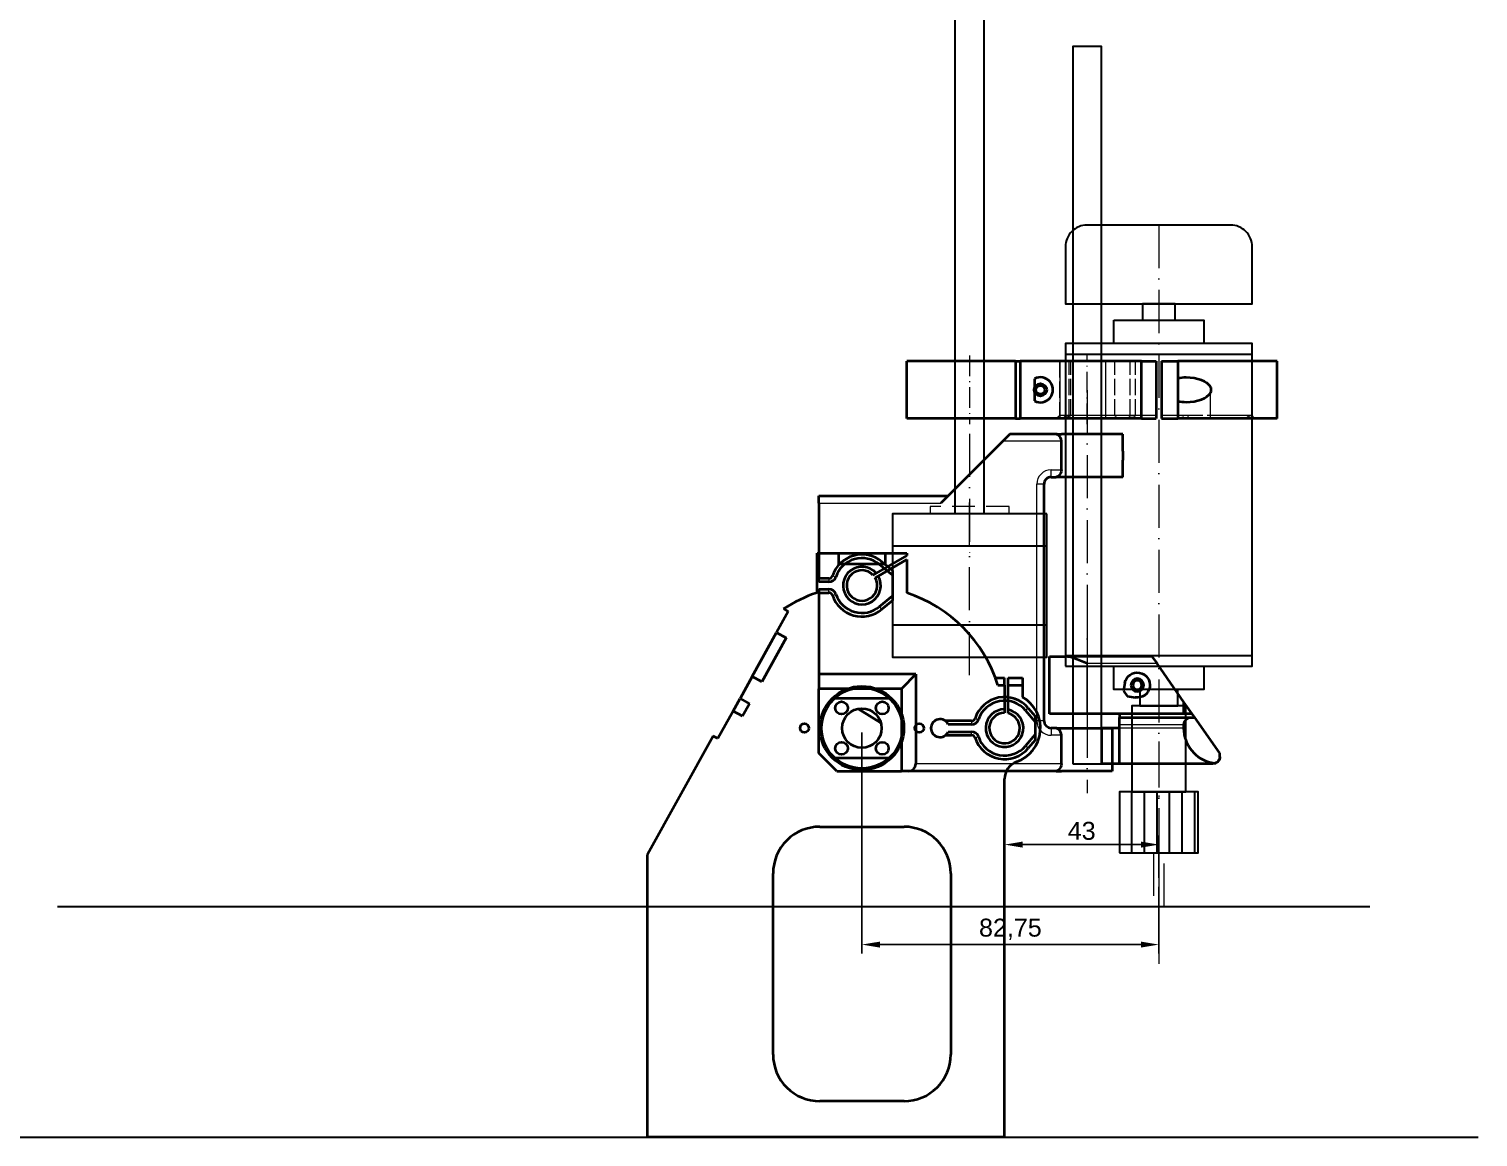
# Model space of a CAD drawing. Extents: x -2250 to 1406, y -1545 to 39.
# Drawn here: x 1001.9 to 1405.7, y -994.4 to -685.4 of the extents above; entities that cross this region are included whole.
import ezdxf

# ---------------------------------------------------------------- set-up
doc = ezdxf.new("R2010")
doc.units = 0
for name, pattern in [('ACAD_ISO10W100', [18, 12, -3, 0, -3]), ('DASHDOT', [18.5, 12, -3, 0.5, -3]), ('DASHED', [15, 12, -3]), ('LÍNEAS_OCULTAS', [9.525, 6.35, -3.175])]:
    doc.linetypes.add(name, pattern=pattern)
doc.layers.get('0').update_dxf_attribs({"color": 2, "linetype": 'CONTINUOUS', "lineweight": 30})
doc.layers.get('Defpoints').update_dxf_attribs({"linetype": 'CONTINUOUS', "lineweight": 13})
for name, color, linetype, lineweight in [('1', 3, 'CONTINUOUS', 30), ('2', 4, 'CONTINUOUS', 30), ('Ejes', 1, 'ACAD_ISO10W100', 13), ('Oculta', 30, 'LÍNEAS_OCULTAS', 13), ('Texto', 6, 'CONTINUOUS', 13)]:
    doc.layers.add(name, color=color, linetype=linetype, lineweight=lineweight)
doc.styles.add('ROMAND', font='arial.ttf')
doc.dimstyles.new('ISO-25_E02', dxfattribs={"dimscale": 2, "dimtxt": 2.5, "dimasz": 2.5, "dimexe": 1.25, "dimexo": 0.625, "dimtad": 1, "dimdec": 0, "dimtxsty": 'ROMAND', "dimcen": 2.5, "dimadec": 0, "dimazin": 0, "dimtfac": 1, "dimtdec": 0, "dimtmove": 0, "dimatfit": 3, "dimfxl": 1, "dimarcsym": 0})

# ---------------------------------------------------------------- blocks, each defined once
blk = doc.blocks.new('A$C65C247DB')
at = {"layer": '2', "lineweight": 35, "ltscale": 0.070711}
blk.add_line((41.25, 82), (39.25, 80), dxfattribs=at)
at = {"layer": '2', "lineweight": 35, "ltscale": 0.320993}
blk.add_line((54.089721, 82), (41.25, 82), dxfattribs=at)
at = {"layer": '2', "lineweight": 35, "ltscale": 0.03797}
for p, q in [((54.089721, 82), (55.60852, 82)), ((55.60852, 70), (54.089721, 70)), ((54.089721, 0), (55.60852, 0)), ((54.089721, -12), (55.60852, -12))]:
    blk.add_line(p, q, dxfattribs=at)
at = {"layer": '2', "lineweight": 35, "ltscale": 0.428537}
for p, q in [((72.75, 82), (55.60852, 82)), ((72.75, 70), (55.60852, 70))]:
    blk.add_line(p, q, dxfattribs=at)
at = {"layer": '2', "lineweight": 35, "ltscale": 0.11875}
for p, q in [((72.75, 77.25), (72.75, 82)), ((72.75, 77.25), (72.75, 82)), ((72.75, 70), (72.75, 74.75)), ((72.75, 70), (72.75, 74.75))]:
    blk.add_line(p, q, dxfattribs=at)
at = {"layer": '2', "lineweight": 35}
for p, q in [((39.25, 80), (22, 62.75)), ((-12, 64.75), (24, 64.75)), ((50.75, 2), (50.75, 68)), ((-12, 62.75), (-12, 41.75)), ((-12, 37.75), (-12, 15)), ((15, 15), (-12, 15)), ((15, 15), (15, -10)), ((11, 11), (-12, 11)), ((11, 11), (11, -12)), ((54.089721, -12), (13, -12))]:
    blk.add_line(p, q, dxfattribs=at)
at = {"layer": '2', "lineweight": 13, "ltscale": 0.408963}
blk.add_line((55.60852, 80), (39.25, 80), dxfattribs=at)
at = {"layer": '2', "lineweight": 35, "ltscale": 0.2}
for p, q in [((55.60852, 72), (55.60852, 80)), ((55.60852, -10), (55.60852, -2))]:
    blk.add_line(p, q, dxfattribs=at)
at = {"layer": '2', "lineweight": 13, "ltscale": 0.071463}
for p, q in [((52.75, 72), (55.60852, 72)), ((55.60852, -2), (52.75, -2))]:
    blk.add_line(p, q, dxfattribs=at)
at = {"layer": '2', "lineweight": 13, "ltscale": 0.05}
for p, q in [((52.75, 70), (52.75, 72)), ((50.75, 68), (48.75, 68)), ((50.75, 2), (48.75, 2)), ((52.75, 0), (52.75, -2))]:
    blk.add_line(p, q, dxfattribs=at)
at = {"layer": '2', "lineweight": 35, "ltscale": 0.033493}
for p, q in [((52.75, 70), (54.089721, 70)), ((54.089721, 0), (52.75, 0))]:
    blk.add_line(p, q, dxfattribs=at)
at = {"layer": '2', "lineweight": 35, "ltscale": 0.05}
for p, q in [((-12, 62.75), (-12, 64.75)), ((13, -12), (11, -12))]:
    blk.add_line(p, q, dxfattribs=at)
at = {"layer": '2', "lineweight": 13}
for p, q in [((48.75, 2), (48.75, 68)), ((-12, 62.75), (22, 62.75)), ((55.60852, -10), (15, -10))]:
    blk.add_line(p, q, dxfattribs=at)
at = {"layer": '2', "lineweight": 13, "ltscale": 0.024999}
for p, q in [((5.560058, 46.376282), (4.917358, 45.61023)), ((5.560058, 33.123719), (4.917358, 33.889771))]:
    blk.add_line(p, q, dxfattribs=at)
at = {"layer": '2', "lineweight": 35, "ltscale": 0.116921}
for p, q in [((8.5, 42.604004), (4.917358, 45.61023)), ((4.917358, 33.889771), (8.5, 36.895997))]:
    blk.add_line(p, q, dxfattribs=at)
at = {"layer": '2', "lineweight": 35, "ltscale": 0.095945}
for p, q in [((8.5, 43.909424), (5.560058, 46.376282)), ((5.560058, 33.123719), (8.5, 35.590577))]:
    blk.add_line(p, q, dxfattribs=at)
at = {"layer": '2', "lineweight": 35, "ltscale": 0.070703}
for p, q in [((-9.171875, 41.75), (-12, 41.75)), ((-9.171875, 40.75), (-12, 40.75)), ((-12, 38.75), (-9.171875, 38.75)), ((-12, 37.75), (-9.171875, 37.75))]:
    blk.add_line(p, q, dxfattribs=at)
at = {"layer": '2', "lineweight": 35, "ltscale": 0.025}
for p, q in [((-12, 40.75), (-12, 41.75)), ((-12, 38.75), (-12, 37.75))]:
    blk.add_line(p, q, dxfattribs=at)
at = {"layer": '2', "lineweight": 13, "ltscale": 0.025}
for p, q in [((-9.171875, 41.75), (-9.171875, 40.75)), ((-9.171875, 37.75), (-9.171875, 38.75)), ((30.578125, 2), (30.578125, 1)), ((30.578125, -2), (30.578125, -1))]:
    blk.add_line(p, q, dxfattribs=at)
at = {"layer": '2', "lineweight": 13, "ltscale": 0.025003}
for p, q in [((-8.221436, 42.439148), (-7.270874, 42.128235)), ((-8.221436, 37.060853), (-7.270874, 37.371766)), ((31.528564, 2.689148), (32.479126, 2.378235)), ((31.528564, -2.689147), (32.479126, -2.378234))]:
    blk.add_line(p, q, dxfattribs=at)
at = {"layer": '2', "lineweight": 35, "ltscale": 0.207971}
blk.add_line((8.5, 43.909424), (8.5, 35.590577), dxfattribs=at)
at = {"layer": '2', "lineweight": 35, "ltscale": 0.1}
blk.add_line((-12, 15), (-12, 11), dxfattribs=at)
at = {"layer": '2', "lineweight": 35, "ltscale": 0.141421}
blk.add_line((15, 15), (11, 11), dxfattribs=at)
at = {"layer": '2', "lineweight": 35, "ltscale": 0.45}
for p, q in [((-12, -7), (-12, 11)), ((-7, -12), (11, -12))]:
    blk.add_line(p, q, dxfattribs=at)
at = {"layer": '2', "lineweight": 35, "ltscale": 0.187169}
blk.add_line((-1.039307, 5.401001), (5.309814, 1.433594), dxfattribs=at)
at = {"layer": '2', "lineweight": 13, "ltscale": 0.025002}
for p, q in [((46.376342, 5.56012), (45.610229, 4.917298)), ((46.376342, -5.560119), (45.610229, -4.917297))]:
    blk.add_line(p, q, dxfattribs=at)
at = {"layer": '2', "lineweight": 35, "ltscale": 0.102668}
for p, q in [((45.610229, 4.917298), (48.25, 1.771363)), ((48.25, -1.771362), (45.610229, -4.917297))]:
    blk.add_line(p, q, dxfattribs=at)
at = {"layer": '2', "lineweight": 35, "ltscale": 0.072874}
for p, q in [((46.376342, 5.56012), (48.25, 3.327088)), ((48.25, -3.327087), (46.376342, -5.560119))]:
    blk.add_line(p, q, dxfattribs=at)
at = {"layer": '2', "lineweight": 35, "ltscale": 0.183203}
for p, q in [((30.578125, 2), (23.25, 2)), ((23.25, -2), (30.578125, -2))]:
    blk.add_line(p, q, dxfattribs=at)
at = {"layer": '2', "lineweight": 35, "ltscale": 0.163422}
for p, q in [((30.578125, 1), (24.041259, 1)), ((24.041259, -1), (30.578125, -1))]:
    blk.add_line(p, q, dxfattribs=at)
at = {"layer": '2', "lineweight": 35, "ltscale": 0.166354}
blk.add_line((48.25, 3.327088), (48.25, -3.327087), dxfattribs=at)
at = {"layer": '2', "lineweight": 35, "ltscale": 0.353537}
for p, q in [((55.60852, 0), (69.75, 0)), ((69.75, -12), (55.60852, -12))]:
    blk.add_line(p, q, dxfattribs=at)
at = {"layer": '2', "lineweight": 35, "ltscale": 0.3}
blk.add_line((69.75, 0), (69.75, -12), dxfattribs=at)
at = {"layer": '2', "lineweight": 35, "ltscale": 0.176777}
blk.add_line((-7, -12), (-12, -7), dxfattribs=at)
at = {"layer": '2', "lineweight": 35, "ltscale": 0.000473}
blk.add_line((50.786987, -11.999938), (50.768066, -12), dxfattribs=at)
at = {"layer": '2', "lineweight": 35}
for points in [[(55.60852, 80), (55.542358, 80.518006), (55.362304, 80.986756), (55.094238, 81.394715), (54.779052, 81.709229), (54.444946, 81.916993), (54.264892, 81.978577), (54.089721, 82)], [(55.60852, 72), (55.542358, 71.481995), (55.362304, 71.013245), (55.094238, 70.605286), (54.779052, 70.290772), (54.444946, 70.083008), (54.264892, 70.021424), (54.089721, 70)], [(55.60852, -2), (55.542358, -1.481994), (55.362304, -1.013244), (55.094238, -0.605285), (54.779052, -0.290771), (54.444946, -0.083007), (54.264892, -0.021423), (54.089721, 0)], [(55.60852, -10), (55.542358, -10.518005), (55.362304, -10.986755), (55.094238, -11.394714), (54.779052, -11.709228), (54.444946, -11.916992), (54.264892, -11.978576), (54.089721, -12)]]:
    blk.add_lwpolyline(points, dxfattribs=at)
for centre, radius in [((-5.673706, 5.639893), 1.75), ((0, 0), 5.5), ((5.673706, 5.639893), 1.75), ((-5.673706, -5.639892), 1.75), ((5.673706, -5.639892), 1.75)]:
    blk.add_circle(centre, radius, dxfattribs=at)
for centre, radius, start, end in [((82.744018, 75.99469), 10.072569, 172.842896, 179.969884), ((82.744018, 75.99469), 10.072569, 172.842896, 179.969884), ((82.729004, 76.004517), 10.057539, 180.02569, 186.947745), ((82.729004, 76.004517), 10.057539, 180.02569, 186.947745), ((82.744995, 76.005311), 10.073495, 180.030376, 187.158675), ((82.744995, 76.005311), 10.073495, 180.030376, 187.158675), ((52.75, 68), 2, 90.000003, 180.000005), ((0, 39.75), 8.65, 50, 161.887682), ((0, 39.75), 7.65, 50, 161.887682), ((-9.171875, 42.75), 1, 269.999997, 341.887677), ((-9.171875, 42.75), 2, 269.999997, 341.887677), ((-9.171875, 36.75), 2, 18.112323, 90.000003), ((-9.171875, 36.75), 1, 18.112323, 90.000003), ((0, 39.75), 8.65, 198.112318, 310), ((0, 39.75), 7.65, 198.112318, 310), ((39.75, 0), 8.65, 40.000002, 161.887682), ((39.75, 0), 7.65, 40.000002, 161.887682), ((21.75, 0), 2.5, 23.57818, 336.42182), ((30.578125, 3), 1, 269.999997, 341.887677), ((30.578125, 3), 2, 269.999997, 341.887677), ((52.75, 2), 2, 180.000005, 269.999997), ((52.796264, 2.006531), 2.046663, 187.704926, 191.358067), ((30.578125, -3), 2, 18.112323, 90.000003), ((30.578125, -3), 1, 18.112323, 90.000003), ((39.75, 0), 8.65, 198.112318, 319.999998), ((39.75, 0), 7.65, 198.112318, 319.999998), ((13, -10), 2, 270.000011, 359.99999)]:
    blk.add_arc(centre, radius, start, end, dxfattribs=at)
at = {"layer": '2', "lineweight": 13}
for centre, start, end in [((52.75, 68), 90.000003, 179.999995), ((52.75, 2), 179.999995, 269.999997)]:
    blk.add_arc(centre, 4, start, end, dxfattribs=at)
at = {"layer": 'Ejes'}
for p, q in [((62.75, 94.222478), (62.75, -18.109406)), ((30, 82.0462), (30, 46.024944))]:
    blk.add_line(p, q, dxfattribs=at)
blk = doc.blocks.new('A$C0CFD76ED')
at = {"layer": '2', "lineweight": 35, "ltscale": 0.275414}
blk.add_line((-12.5, 37.733459), (-12.5, 48.75), dxfattribs=at)
at = {"layer": '2', "lineweight": 35, "ltscale": 0.15}
for p, q in [((-12.5, 48.75), (-6.5, 48.75)), ((6.5, 48.75), (12.5, 48.75))]:
    blk.add_line(p, q, dxfattribs=at)
at = {"layer": '2', "lineweight": 35, "ltscale": 0.325}
for p, q in [((-6.5, 48.75), (6.5, 48.75)), ((6.5, 45.75), (-6.5, 45.75))]:
    blk.add_line(p, q, dxfattribs=at)
at = {"layer": '2', "lineweight": 35, "ltscale": 0.075}
for p, q in [((-6.5, 48.75), (-6.5, 45.75)), ((6.5, 48.75), (6.5, 45.75))]:
    blk.add_line(p, q, dxfattribs=at)
at = {"layer": '2', "lineweight": 35, "ltscale": 0.01571}
blk.add_line((12.5, 48.75), (12.5, 48.121582), dxfattribs=at)
at = {"layer": '2', "lineweight": 35, "ltscale": 0.246431}
blk.add_line((12.5, 48.121582), (3.963379, 43.192932), dxfattribs=at)
at = {"layer": '2', "lineweight": 35, "ltscale": 0.229594}
blk.add_line((4.546631, 42.375), (12.5, 46.966858), dxfattribs=at)
at = {"layer": '2', "lineweight": 35, "ltscale": 0.230835}
blk.add_line((12.5, 46.966858), (12.5, 37.733459), dxfattribs=at)
at = {"layer": '2', "lineweight": 35, "ltscale": 0.02558}
for p, q in [((3.07727, 42.681335), (3.963379, 43.192932)), ((40.75, 4.130676), (40.75, 5.15387))]:
    blk.add_line(p, q, dxfattribs=at)
at = {"layer": '2', "lineweight": 35, "ltscale": 0.024999}
blk.add_line((3.680664, 41.875), (4.546631, 42.375), dxfattribs=at)
at = {"layer": '2', "lineweight": 35, "ltscale": 0.167701}
blk.add_line((-20.509156, 32.498108), (-23.7594, 26.630066), dxfattribs=at)
at = {"layer": '2', "lineweight": 35, "ltscale": 0.0375}
for p, q in [((-21.821289, 33.224914), (-20.509156, 32.498108)), ((-40.133057, -2.930054), (-41.445191, -2.203186))]:
    blk.add_line(p, q, dxfattribs=at)
at = {"layer": '2', "lineweight": 35, "ltscale": 0.35}
for p, q in [((-30.542969, 14.383301), (-23.7594, 26.630066)), ((-21.135132, 25.176453), (-27.918701, 12.929687))]:
    blk.add_line(p, q, dxfattribs=at)
at = {"layer": '2', "lineweight": 35, "ltscale": 0.074999}
for p, q in [((-23.7594, 26.630066), (-21.135132, 25.176453)), ((-27.918701, 12.929687), (-30.542969, 14.383301)), ((-33.934815, 8.259949), (-31.310547, 6.806335)), ((-33.248658, 3.307251), (-35.872925, 4.760864))]:
    blk.add_line(p, q, dxfattribs=at)
at = {"layer": '2', "lineweight": 35, "ltscale": 0.175}
blk.add_line((-30.542969, 14.383301), (-33.934815, 8.259949), dxfattribs=at)
at = {"layer": '2', "lineweight": 35, "ltscale": 0.063675}
blk.add_line((37.203003, 14), (39.75, 14), dxfattribs=at)
at = {"layer": '2', "lineweight": 35, "ltscale": 0.05}
for p, q in [((39.75, 12), (39.75, 14)), ((40.75, 12), (40.75, 14)), ((44.75, 14), (44.75, 12))]:
    blk.add_line(p, q, dxfattribs=at)
at = {"layer": '2', "lineweight": 35, "ltscale": 0.1}
for p, q in [((40.75, 14), (44.75, 14)), ((-35.872925, 4.760864), (-33.934815, 8.259949)), ((40.75, 12), (44.75, 12)), ((-31.310547, 6.806335), (-33.248658, 3.307251))]:
    blk.add_line(p, q, dxfattribs=at)
at = {"layer": '2', "lineweight": 35, "ltscale": 0.382428}
for p, q in [((7.648559, 8.25), (-7.64856, 8.25)), ((-7.64856, -8.25), (7.648559, -8.25))]:
    blk.add_line(p, q, dxfattribs=at)
at = {"layer": '2', "lineweight": 35, "ltscale": 0.046365}
blk.add_line((37.895385, 12), (39.75, 12), dxfattribs=at)
at = {"layer": '2', "lineweight": 35, "ltscale": 0.16875}
blk.add_line((39.75, 12), (39.75, 5.25), dxfattribs=at)
at = {"layer": '2', "lineweight": 35, "ltscale": 0.171153}
blk.add_line((40.75, 5.15387), (40.75, 12), dxfattribs=at)
at = {"layer": '2', "lineweight": 35, "ltscale": 0.083495}
blk.add_line((44.75, 12), (44.75, 8.660217), dxfattribs=at)
at = {"layer": '2', "lineweight": 35, "ltscale": 0.2198}
blk.add_line((-35.872925, 4.760864), (-40.133057, -2.930054), dxfattribs=at)
at = {"layer": '2', "lineweight": 35, "ltscale": 0.025}
blk.add_line((39.75, 5.25), (39.75, 4.25), dxfattribs=at)
at = {"layer": '2', "lineweight": 35}
for p, q in [((-41.445191, -2.203186), (-59.75, -35.25)), ((39.75, -114), (39.75, -14.142151)), ((-11.75, -27.5), (11.75, -27.5)), ((-59.75, -114), (-59.75, -35.25)), ((-24.75, -91), (-24.75, -40.5)), ((24.75, -40.5), (24.75, -91)), ((11.75, -104), (-11.75, -104)), ((39.75, -114), (-59.75, -114))]:
    blk.add_line(p, q, dxfattribs=at)
for centre, radius in [((0, 0), 11.71188), ((0, 0), 11.25), ((-16, 0), 1.25), ((16, 0), 1.25)]:
    blk.add_circle(centre, radius, dxfattribs=at)
for centre, radius, start, end in [((0, 39.75), 5.25, 40.980578, 30.000001), ((0, 39.75), 4.25, 43.608962, 30.000001), ((0, 0), 39.75, 108.328542, 123.29587), ((0, 0), 39.75, 17.570964, 71.671456), ((39.75, 0), 10, 289.471221, 60.000002), ((39.75, 0), 5.25, 90.000003, 79.019422), ((39.75, 0), 4.25, 90.000003, 76.391042), ((44.75, -14.142151), 5, 109.471219, 180.000005), ((-11.75, -40.5), 13, 90.000003, 180.000005), ((11.75, -40.5), 13, 0, 90.000003), ((-11.75, -91), 13, 179.999995, 269.999997), ((11.75, -91), 13, 269.999997, 0)]:
    blk.add_arc(centre, radius, start, end, dxfattribs=at)
blk = doc.blocks.new('MotorHusillo200')
at = {"layer": '1'}
for p, q in [((21.5, -9), (-21.5, -9)), ((21.5, -31), (-21.5, -31))]:
    blk.add_line(p, q, dxfattribs=at)
for points in [[(4, 0), (-4, 0), (-4, 200), (4, 200)], [(21.5, 0), (-21.5, 0), (-21.5, -40), (21.5, -40)]]:
    blk.add_lwpolyline(points, close=True, dxfattribs=at)
at = {"layer": 'Ejes'}
blk.add_line((0, -45), (0, 5), dxfattribs=at)
at = {"layer": 'Oculta'}
blk.add_lwpolyline([(11, 2), (-11, 2), (-11, 0), (11, 0)], close=True, dxfattribs=at)
blk = doc.blocks.new('P10')
at = {"layer": '2', "lineweight": 35, "ltscale": 0.327123}
blk.add_line((-27, 3.28), (-19.49, 14), dxfattribs=at)
at = {"layer": '2', "lineweight": 35, "ltscale": 0.061038}
blk.add_line((-18.09, 16), (-19.49, 14), dxfattribs=at)
at = {"layer": '2', "lineweight": 13, "ltscale": 0.487369}
blk.add_line((-19.49, 14), (0, 14), dxfattribs=at)
at = {"layer": '2', "lineweight": 35}
for p, q in [((-18.09, 16), (6.16, 16)), ((-27, 0), (0, 0)), ((-9, -1), (-29, -1)), ((-35, -14), (-9, -14))]:
    blk.add_line(p, q, dxfattribs=at)
at = {"layer": '2', "lineweight": 35, "ltscale": 0.001306}
blk.add_line((-4.09, 16), (-4.03, 16), dxfattribs=at)
at = {"layer": '2', "lineweight": 13, "ltscale": 0.35}
blk.add_line((0, 0), (0, 14), dxfattribs=at)
at = {"layer": '2', "lineweight": 35, "ltscale": 0.108389}
blk.add_line((10.5, 16), (6.16, 16), dxfattribs=at)
at = {"layer": '2', "lineweight": 35, "ltscale": 0.4}
blk.add_line((10.5, 0), (10.5, 16), dxfattribs=at)
blk.add_line((10.5, 0), (10.5, 16), dxfattribs=at)
at = {"layer": '2', "lineweight": 35, "ltscale": 0.055953}
for p, q in [((-10.55, 8.61), (-10.16, 6.4)), ((-11.19, 4.94), (-13.39, 4.55))]:
    blk.add_line(p, q, dxfattribs=at)
at = {"layer": '2', "lineweight": 35, "ltscale": 0.044614}
blk.add_line((-10.16, 6.4), (-11.19, 4.94), dxfattribs=at)
at = {"layer": '2', "lineweight": 35, "ltscale": 0.030519}
blk.add_line((-30, -1), (-29.3, 0), dxfattribs=at)
at = {"layer": '2', "lineweight": 35, "ltscale": 0.100149}
blk.add_line((-29.3, 0), (-27, 3.28), dxfattribs=at)
at = {"layer": '2', "lineweight": 35, "ltscale": 0.057443}
blk.add_line((-29.3, 0), (-27, 0), dxfattribs=at)
at = {"layer": '2', "lineweight": 35, "ltscale": 0.082037}
blk.add_line((-27, 0), (-27, 3.28), dxfattribs=at)
at = {"layer": '2', "lineweight": 35, "ltscale": 0.025}
for p, q in [((-9, 0), (-9, -1)), ((-27, -4), (-27, -3)), ((-9, -4), (-9, -3)), ((-37, -12), (-37, -11))]:
    blk.add_line(p, q, dxfattribs=at)
at = {"layer": '2', "lineweight": 35, "ltscale": 0.119702}
blk.add_line((0, 0), (4.79, 0), dxfattribs=at)
at = {"layer": '2', "lineweight": 35, "ltscale": 0.142798}
blk.add_line((4.79, 0), (10.5, 0), dxfattribs=at)
at = {"layer": '2', "lineweight": 35, "ltscale": 0.305194}
blk.add_line((-37, -11), (-30, -1), dxfattribs=at)
at = {"layer": '2', "lineweight": 35, "ltscale": 0.024948}
blk.add_line((-29, -1), (-30, -1), dxfattribs=at)
at = {"layer": '2', "lineweight": 13, "ltscale": 0.45}
for p, q in [((-9, -3), (-27, -3)), ((-27, -4), (-9, -4))]:
    blk.add_line(p, q, dxfattribs=at)
at = {"layer": '2', "lineweight": 35, "ltscale": 0.05}
blk.add_line((-9, -3), (-9, -1), dxfattribs=at)
at = {"layer": '2', "lineweight": 35, "ltscale": 0.125}
for p, q in [((-9, -4), (-4, -4)), ((-9, -14), (-4, -14))]:
    blk.add_line(p, q, dxfattribs=at)
at = {"layer": '2', "lineweight": 35, "ltscale": 0.25}
for p, q in [((-9, -14), (-9, -4)), ((-4, -4), (-4, -14))]:
    blk.add_line(p, q, dxfattribs=at)
at = {"layer": '2', "lineweight": 13, "ltscale": 0.005051}
blk.add_line((-35, -13.8), (-35, -14), dxfattribs=at)
at = {"layer": '2', "lineweight": 35}
for points in [[(0, 14), (0.87, 14.38), (2.8, 15.17), (3.76, 15.52), (4.54, 15.75), (5.32, 15.92), (5.74, 15.98), (6.16, 16)], [(-37, -12), (-36.97, -12.32), (-36.9, -12.62), (-36.78, -12.91), (-36.62, -13.16), (-36.3, -13.5), (-35.92, -13.71), (-35.47, -13.83), (-35, -13.8)]]:
    blk.add_lwpolyline(points, dxfattribs=at)
for radius in [1.8, 1.25]:
    blk.add_circle((-14, 8), radius, dxfattribs=at)
for centre, radius, start, end in [((-14, 8), 3.5, 10, 280), ((-37, -4), 10, 281.537, 0), ((-29, -3), 2, 0, 90), ((-35, -12), 2, 180, 270)]:
    blk.add_arc(centre, radius, start, end, dxfattribs=at)
at = {"layer": 'Ejes', "linetype": 'DASHDOT', "lineweight": 13}
for p, q in [((0, 26.86), (0, -0.44)), ((-20, -7.77), (-20, -31.82))]:
    blk.add_line(p, q, dxfattribs=at)
blk = doc.blocks.new('A$C2BF16E58')
at = {"layer": '2', "lineweight": 35, "ltscale": 0.165605}
for p, q in [((6.624206, 8), (0, 8)), ((6.624206, -8), (0, -8))]:
    blk.add_line(p, q, dxfattribs=at)
at = {"layer": '2', "lineweight": 35, "ltscale": 0.4}
for p, q in [((0, -8), (0, 8)), ((30.310791, 8), (30.310791, -8)), ((31.571411, 8), (31.571411, -8)), ((65.42688, -8), (65.42688, 8)), ((69.5, 8), (69.5, -8)), ((71, 8), (71, -8)), ((75.5, 8), (75.5, -8)), ((103.25, -8), (103.25, 8))]:
    blk.add_line(p, q, dxfattribs=at)
at = {"layer": '2', "lineweight": 35}
for p, q in [((30.310791, 8), (6.624206, 8)), ((30.310791, -8), (6.624206, -8))]:
    blk.add_line(p, q, dxfattribs=at)
at = {"layer": '2', "linetype": 'DASHED', "lineweight": 13, "ltscale": 0.4}
for p, q in [((30.310791, 8), (30.310791, -8)), ((31.571411, 8), (31.571411, -8)), ((42.792297, -8), (42.792297, 8)), ((55.474731, -8), (55.474731, 8)), ((65.42688, -8), (65.42688, 8))]:
    blk.add_line(p, q, dxfattribs=at)
at = {"layer": '2', "lineweight": 35, "ltscale": 0.031516}
for p, q in [((30.310791, 8), (31.571411, 8)), ((30.310791, -8), (31.571411, -8))]:
    blk.add_line(p, q, dxfattribs=at)
at = {"layer": '2', "lineweight": 35, "ltscale": 0.280522}
for p, q in [((42.792297, 8), (31.571411, 8)), ((42.792297, -8), (31.571411, -8))]:
    blk.add_line(p, q, dxfattribs=at)
at = {"layer": '2', "linetype": 'DASHED', "lineweight": 13, "ltscale": 0.379999}
for p, q in [((42.566223, 8), (42.566223, -7.199952)), ((42.566223, 8), (42.566223, -7.199952)), ((42.566223, 8), (42.566223, -7.199952)), ((42.566223, 8), (42.566223, -7.199952)), ((44.298156, -7.199952), (44.298156, 8)), ((45.25, -7.199952), (45.25, 8)), ((45.744079, -7.199952), (45.744079, 8)), ((57.950012, -7.199952), (57.950012, 8)), ((57.950012, -7.199952), (57.950012, 8)), ((62.279968, -7.199952), (62.279968, 8)), ((63.725891, -7.199952), (63.725891, 8)), ((96.201843, -7.199952), (96.201843, 8))]:
    blk.add_line(p, q, dxfattribs=at)
at = {"layer": '2', "lineweight": 35, "ltscale": 0.317061}
for p, q in [((55.474731, 8), (42.792297, 8)), ((55.474731, -8), (42.792297, -8))]:
    blk.add_line(p, q, dxfattribs=at)
at = {"layer": '2', "lineweight": 13, "ltscale": 0.4}
for p, q in [((42.792297, -8), (42.792297, 8)), ((55.474731, -8), (55.474731, 8))]:
    blk.add_line(p, q, dxfattribs=at)
at = {"layer": '2', "lineweight": 35, "ltscale": 0.248804}
for p, q in [((65.42688, 8), (55.474731, 8)), ((65.42688, -8), (55.474731, -8))]:
    blk.add_line(p, q, dxfattribs=at)
at = {"layer": '2', "lineweight": 35, "ltscale": 0.101828}
for p, q in [((65.42688, 8), (69.5, 8)), ((65.42688, -8), (69.5, -8))]:
    blk.add_line(p, q, dxfattribs=at)
at = {"layer": '2', "lineweight": 35, "ltscale": 0.1125}
for p, q in [((71, 8), (75.5, 8)), ((71, -8), (75.5, -8))]:
    blk.add_line(p, q, dxfattribs=at)
at = {"layer": '2', "lineweight": 35, "ltscale": 0.227951}
for p, q in [((84.618042, 8), (75.5, 8)), ((84.618042, -8), (75.5, -8))]:
    blk.add_line(p, q, dxfattribs=at)
at = {"layer": '2', "lineweight": 35, "ltscale": 0.465799}
for p, q in [((103.25, 8), (84.618042, 8)), ((103.25, -8), (84.618042, -8))]:
    blk.add_line(p, q, dxfattribs=at)
at = {"layer": '2', "linetype": 'DASHED', "lineweight": 13, "ltscale": 0.01235}
blk.add_line((95.25, 8), (94.755981, 8), dxfattribs=at)
at = {"layer": '2', "lineweight": 35, "ltscale": 0.062286}
for p, q in [((35.605346, 3.089477), (35.605346, 0.598022)), ((35.605346, -0.598023), (35.605346, -3.089478))]:
    blk.add_line(p, q, dxfattribs=at)
at = {"layer": '2', "linetype": 'DASHED', "lineweight": 13, "ltscale": 0.062286}
for p, q in [((35.605346, 3.089477), (35.605346, 0.598022)), ((35.605346, -0.598023), (35.605346, -3.089478))]:
    blk.add_line(p, q, dxfattribs=at)
at = {"layer": '2', "linetype": 'DASHED', "lineweight": 13, "ltscale": 0.05831}
for p, q in [((75.5, 3.400024), (77.832397, 3.400024)), ((75.5, 3.400024), (77.832397, 3.400024)), ((75.5, -3.400025), (77.832397, -3.400025)), ((75.5, -3.400025), (77.832397, -3.400025))]:
    blk.add_line(p, q, dxfattribs=at)
at = {"layer": '2', "lineweight": 13, "ltscale": 0.177771}
blk.add_line((84.618042, -8), (84.618042, -0.889161), dxfattribs=at)
at = {"layer": '2', "linetype": 'DASHED', "lineweight": 13, "ltscale": 0.177771}
blk.add_line((84.618042, -8), (84.618042, -0.889161), dxfattribs=at)
at = {"layer": '2', "linetype": 'DASHED', "lineweight": 13, "ltscale": 0.028312}
blk.add_line((42.566223, -7.199952), (41.764709, -8), dxfattribs=at)
blk.add_line((42.566223, -7.199952), (41.764709, -8), dxfattribs=at)
blk.add_line((42.566223, -7.199952), (41.764709, -8), dxfattribs=at)
blk.add_line((42.566223, -7.199952), (41.764709, -8), dxfattribs=at)
at = {"layer": '2', "linetype": 'DASHED', "lineweight": 13, "ltscale": 0.192094}
blk.add_line((50.25, -7.199952), (42.566223, -7.199952), dxfattribs=at)
blk.add_line((50.25, -7.199952), (42.566223, -7.199952), dxfattribs=at)
blk.add_line((50.25, -7.199952), (42.566223, -7.199952), dxfattribs=at)
blk.add_line((50.25, -7.199952), (42.566223, -7.199952), dxfattribs=at)
at = {"layer": '2', "linetype": 'DASHED', "lineweight": 13, "ltscale": 0.029387}
for p, q in [((43.43695, -8), (44.298156, -7.199952)), ((97.063049, -8), (96.201843, -7.199952))]:
    blk.add_line(p, q, dxfattribs=at)
at = {"layer": '2', "linetype": 'DASHED', "lineweight": 13}
for p, q in [((69.5, -7.199952), (44.298156, -7.199952)), ((96.201843, -7.199952), (71, -7.199952))]:
    blk.add_line(p, q, dxfattribs=at)
at = {"layer": '2', "linetype": 'DASHED', "lineweight": 13, "ltscale": 0.036148}
for p, q in [((44.298156, -7.199952), (45.744079, -7.199952)), ((62.279968, -7.199952), (63.725891, -7.199952)), ((78.220031, -7.199952), (76.774109, -7.199952))]:
    blk.add_line(p, q, dxfattribs=at)
at = {"layer": '2', "linetype": 'DASHED', "lineweight": 13, "ltscale": 0.028285}
for p, q in [((45.25, -7.199952), (44.450012, -8)), ((57.950012, -7.199952), (58.75, -8)), ((57.950012, -7.199952), (58.75, -8)), ((95.25, -7.199952), (96.049987, -8))]:
    blk.add_line(p, q, dxfattribs=at)
at = {"layer": '2', "linetype": 'DASHED', "lineweight": 13, "ltscale": 0.029049}
blk.add_line((44.901428, -8), (45.744079, -7.199952), dxfattribs=at)
at = {"layer": '2', "linetype": 'DASHED', "lineweight": 13, "ltscale": 0.425749}
for p, q in [((62.279968, -7.199952), (45.25, -7.199952)), ((95.25, -7.199952), (78.220031, -7.199952))]:
    blk.add_line(p, q, dxfattribs=at)
at = {"layer": '2', "linetype": 'DASHED', "lineweight": 13, "ltscale": 0.1925}
blk.add_line((57.950012, -7.199952), (50.25, -7.199952), dxfattribs=at)
blk.add_line((57.950012, -7.199952), (50.25, -7.199952), dxfattribs=at)
at = {"layer": '2', "linetype": 'DASHED', "lineweight": 13, "ltscale": 0.024172}
for p, q in [((61.736999, -8), (62.279968, -7.199952)), ((78.763, -8), (78.220031, -7.199952))]:
    blk.add_line(p, q, dxfattribs=at)
at = {"layer": '2', "linetype": 'DASHED', "lineweight": 13, "ltscale": 0.023915}
for p, q in [((63.201477, -8), (63.725891, -7.199952)), ((77.298523, -8), (76.774109, -7.199952))]:
    blk.add_line(p, q, dxfattribs=at)
at = {"layer": '2', "linetype": 'DASHED', "lineweight": 13, "ltscale": 0.144353}
for p, q in [((69.5, -7.199952), (63.725891, -7.199952)), ((76.774109, -7.199952), (71, -7.199952))]:
    blk.add_line(p, q, dxfattribs=at)
at = {"layer": '2', "linetype": 'DASHED', "lineweight": 13, "ltscale": 0.036147}
blk.add_line((96.201843, -7.199952), (94.755981, -7.199952), dxfattribs=at)
at = {"layer": '2', "linetype": 'DASHED', "lineweight": 13, "ltscale": 0.029048}
blk.add_line((95.598571, -8), (94.755981, -7.199952), dxfattribs=at)
at = {"layer": '2', "lineweight": 35}
for radius in [1.75, 1.25]:
    blk.add_circle((37.25, 0), radius, dxfattribs=at)
for centre, radius, start, end in [((37.25, 0), 3.5, 241.971982, 118.028023), ((77.810302, -10.583497), 13.983347, 89.909543, 99.510128), ((83.051086, -0.018067), 1.809833, 0.573809, 30.070848), ((77.810302, 10.583496), 13.983347, 260.489868, 270.090454), ((83.051086, 0.018066), 1.809833, 329.929154, 359.426193)]:
    blk.add_arc(centre, radius, start, end, dxfattribs=at)
at = {"layer": '2', "linetype": 'DASHED', "lineweight": 13}
for centre, radius, start, end in [((77.810302, -10.583497), 13.983347, 89.909543, 99.510128), ((83.051086, -0.018067), 1.809833, 0.573809, 30.070848), ((77.810302, 10.583496), 13.983347, 260.489868, 270.090454), ((83.051086, 0.018066), 1.809833, 329.929154, 359.426193)]:
    blk.add_arc(centre, radius, start, end, dxfattribs=at)
at = {"layer": '2', "lineweight": 35}
for start_param, end_param in [(0.2645892136, 1.5708344934), (4.7123508138, 6.0185960936)]:
    blk.add_ellipse((77.832641, 0), major_axis=(7.030029, 0), ratio=0.483644, start_param=start_param, end_param=end_param, dxfattribs=at)
at = {"layer": '2', "linetype": 'DASHED', "lineweight": 13}
for start_param, end_param in [(0.2645892136, 1.5708344934), (4.7123508138, 6.0185960936)]:
    blk.add_ellipse((77.832641, 0), major_axis=(7.030029, 0), ratio=0.483644, start_param=start_param, end_param=end_param, dxfattribs=at)
at = {"layer": 'Ejes', "linetype": 'DASHDOT', "lineweight": 13, "ltscale": 0.480005}
blk.add_line((17.5, 9.599975), (17.5, -9.60022), dxfattribs=at)
at = {"layer": 'Ejes', "linetype": 'DASHDOT', "lineweight": 13, "ltscale": 0.479999}
blk.add_line((50.25, -9.599976), (50.25, 9.599975), dxfattribs=at)
blk = doc.blocks.new('*D107')
at = {"layer": 'Defpoints', "color": 0, "transparency": 16777216}
for p in [(1316.8, -912.83), (1273.8, -921.42), (1316.8, -923.35)]:
    blk.add_point(p, dxfattribs=at)
at = {"layer": 'Texto', "color": 0, "lineweight": -2, "transparency": 16777216}
for p, q in [((1273.8, -920.17), (1273.8, -910.33)), ((1316.8, -922.1), (1316.8, -910.33)), ((1278.8, -912.83), (1311.8, -912.83))]:
    blk.add_line(p, q, dxfattribs=at)
at = {"layer": 'Texto', "color": 0, "transparency": 16777216}
for points in [[(1278.8, -911.99), (1278.8, -913.66), (1273.8, -912.83)], [(1311.8, -911.99), (1311.8, -913.66), (1316.8, -912.83)]]:
    blk.add_solid(points, dxfattribs=at)
at = {"layer": 'Texto', "color": 0, "transparency": 16777216, "insert": (1295.3, -909.02), "char_height": 5, "attachment_point": 5, "style": 'ROMAND'}
blk.add_mtext('43', dxfattribs=at)
blk = doc.blocks.new('*D108')
at = {"layer": 'Defpoints', "color": 0, "transparency": 16777216}
for p in [(1234.05, -880.35), (1316.8, -923.35), (1234.05, -940.7)]:
    blk.add_point(p, dxfattribs=at)
at = {"layer": 'Texto', "color": 0, "lineweight": -2, "transparency": 16777216}
for p, q in [((1234.05, -881.6), (1234.05, -943.2)), ((1316.8, -924.6), (1316.8, -943.2)), ((1311.8, -940.7), (1239.05, -940.7))]:
    blk.add_line(p, q, dxfattribs=at)
at = {"layer": 'Texto', "color": 0, "transparency": 16777216}
for points in [[(1239.05, -939.87), (1239.05, -941.53), (1234.05, -940.7)], [(1311.8, -939.87), (1311.8, -941.53), (1316.8, -940.7)]]:
    blk.add_solid(points, dxfattribs=at)
at = {"layer": 'Texto', "color": 0, "transparency": 16777216, "insert": (1275.42, -936.44), "char_height": 5, "attachment_point": 5, "style": 'ROMAND'}
blk.add_mtext('82,75', dxfattribs=at)
blk = doc.blocks.new('ER11 SPINDLE')
at = {"layer": '1'}
for p, q in [((-26, 87), (26, 87)), ((-26, 3), (26, 3))]:
    blk.add_line(p, q, dxfattribs=at)
at = {"layer": '1', "color": 1}
for p, q in [((-7.5, -52), (-7.5, -35)), ((-4, -52), (-4, -35)), ((-0.5, -52), (-0.5, -35)), ((3, -52), (3, -35)), ((6.5, -52), (6.5, -35)), ((10, -52), (10, -35))]:
    blk.add_line(p, q, dxfattribs=at)
at = {"layer": '1'}
blk.add_lwpolyline([(-26, 117), (-26, 101), (26, 101), (26, 117, 0.414214), (20, 123), (-20, 123, 0.414214)], format="xyb", close=True, dxfattribs=at)
for points in [[(-4.57, 96.5), (4.57, 96.5), (4.57, 101), (-4.57, 101)], [(-12.5, 96.5), (12.5, 96.5), (12.5, 90), (-12.5, 90)], [(-26, 0), (26, 0), (26, 90), (-26, 90)], [(-12.5, 0), (12.5, 0), (12.5, -6.5), (-12.5, -6.5)]]:
    blk.add_lwpolyline(points, close=True, dxfattribs=at)
at = {"layer": '1', "color": 1}
for points in [[(-5.31, -11), (5.31, -11), (5.31, -6.5), (-5.31, -6.5)], [(-7.5, -35), (7.5, -35), (7.5, -11), (-7.5, -11)], [(-11, -52), (11, -52), (11, -35), (-11, -35)]]:
    blk.add_lwpolyline(points, close=True, dxfattribs=at)
at = {"layer": 'Ejes'}
blk.add_line((0, 123), (0, -82.94), dxfattribs=at)
blk.add_lwpolyline([(-1.5, -67), (1.5, -67), (1.5, -52), (-1.5, -52)], close=True, dxfattribs=at)

msp = doc.modelspace()

# ---------------------------------------------------------------- linework, layer by layer
for p, q in [((1009.87527, -930.10243), (1375.62959, -930.10243)), ((803.87426, -994.35243), (1405.74267, -994.35243))]:
    msp.add_line(p, q)
at = {"layer": '1'}
msp.add_lwpolyline([(1292.79612, -890.35243), (1300.79612, -890.35243), (1300.79612, -690.35243), (1292.79612, -690.35243)], close=True, dxfattribs=at)

# ---------------------------------------------------------------- block references
msp.add_blockref('A$C0CFD76ED', (1234.04612, -880.35243))
msp.add_blockref('ER11 SPINDLE', (1316.79612, -863.10243), dxfattribs=at)
at = {"layer": '2'}
for name, p in [('A$C2BF16E58', (1246.54612, -786.0342)), ('A$C65C247DB', (1234.04612, -880.35243))]:
    msp.add_blockref(name, p, dxfattribs=at)
at = {"layer": '2', "xscale": -1}
msp.add_blockref('P10', (1296.79612, -876.35243), dxfattribs=at)
at = {"layer": 'Ejes'}
msp.add_blockref('MotorHusillo200', (1264.04612, -820.60243), dxfattribs=at)

# ---------------------------------------------------------------- dimensions: what is measured, and where the dimension line sits
at = {"layer": 'Texto'}
for base, p1, p2, picture, middle in [((1234.04612, -940.69905), (1316.79612, -923.35243), (1234.04612, -880.35243), '*D108', (1275.42112, -936.44427)), ((1316.79612, -912.8272), (1273.79612, -921.41925), (1316.79612, -923.35243), '*D107', (1295.29612, -909.02263))]:
    dim = msp.add_linear_dim(base=base, p1=p1, p2=p2, dimstyle='ISO-25_E02', override={"dimdec": 3}, dxfattribs=at)
    dim.commit()
    dim.dimension.update_dxf_attribs({"geometry": picture, "text_midpoint": middle})

doc.saveas('drawing.dxf')
